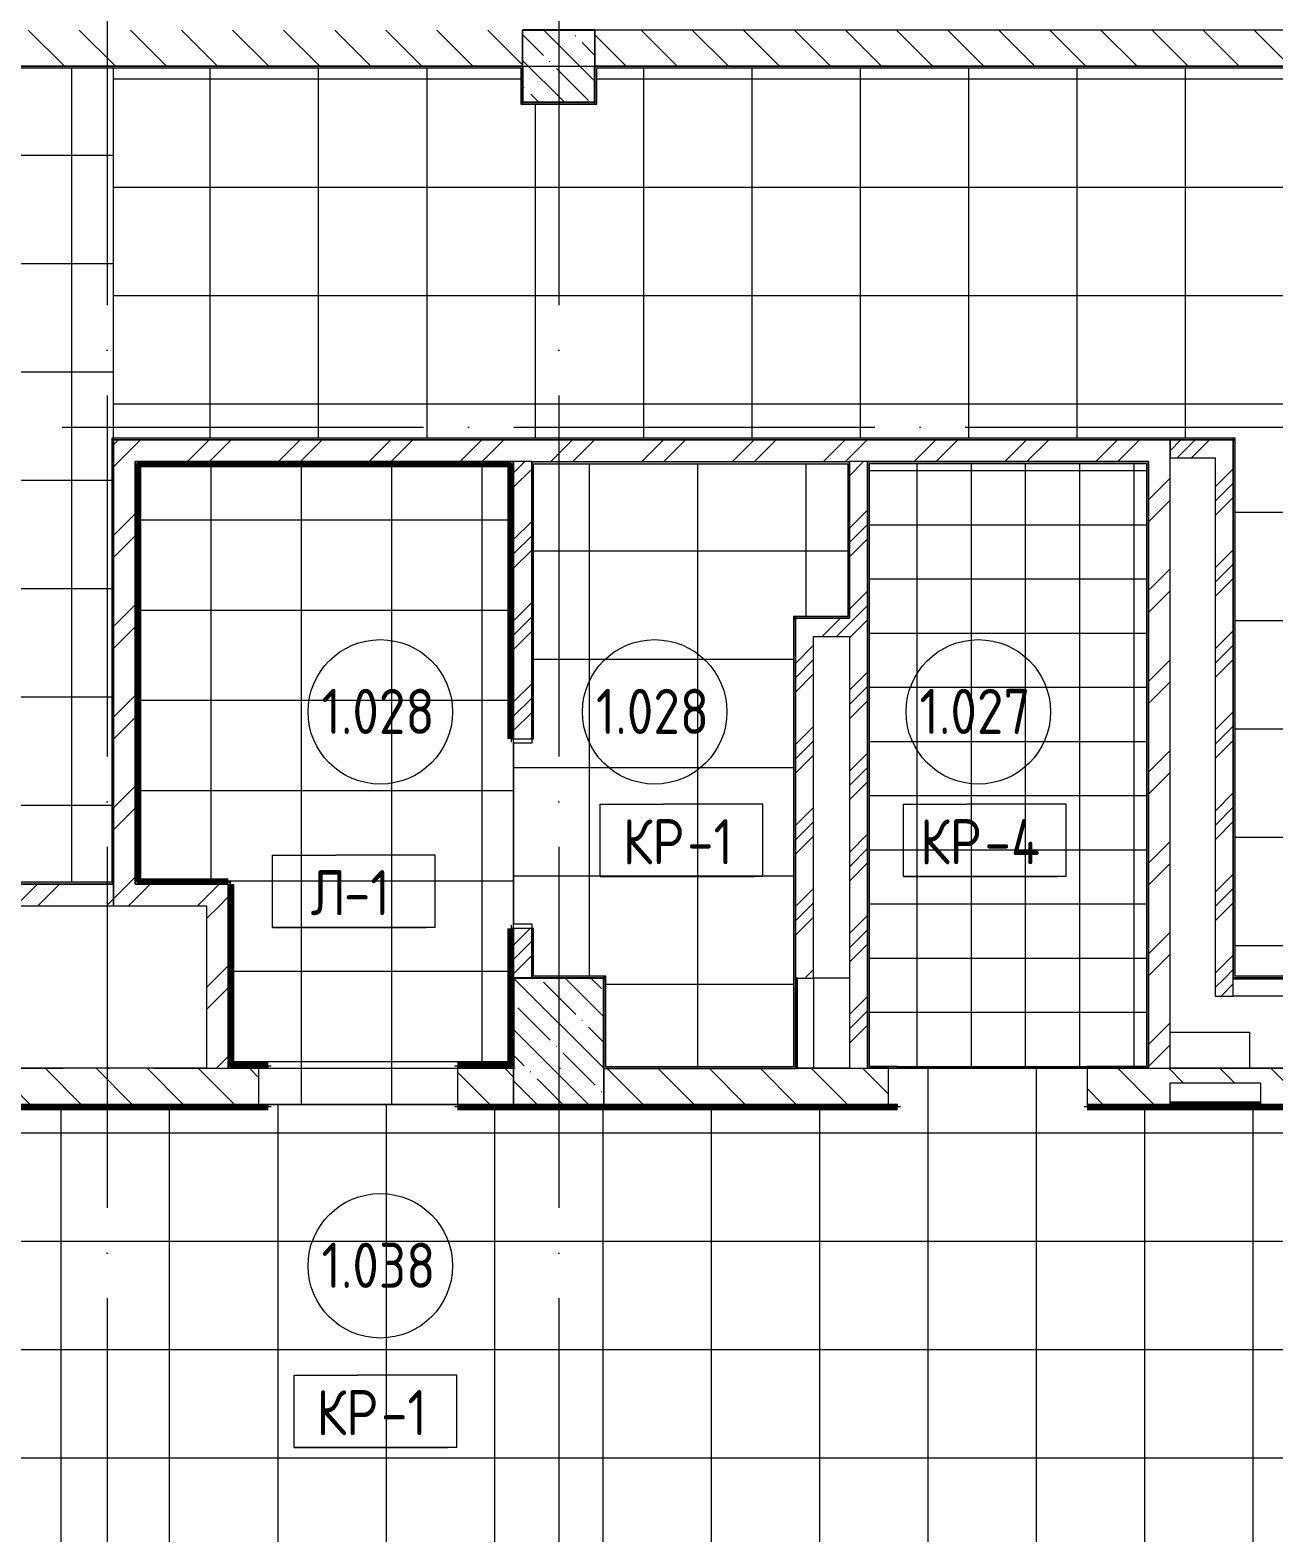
# Model space of a CAD drawing. Header units: millimetres. Extents: x -4370 to 196781, y -4577 to 61202.
# Drawn here: x 96272 to 103160, y 37402 to 45725 of the extents above; entities that cross this region are included whole.
import ezdxf

# ---------------------------------------------------------------- set-up
doc = ezdxf.new("R2010")
doc.units = ezdxf.units.MM
doc.linetypes.add('ADSK_Линия сетки', pattern=[2500, 2000, -250, 0, -250])
for name, color, linetype, lineweight in [('A-AREA-____-IDEN', 2, 'Continuous', 20), ('A-FLOR-____-IDEN', 11, 'Continuous', 20), ('A-FLOR-____-OTLN', 192, 'Continuous', 9), ('A-FLOR-____-PATT', 8, 'Continuous', 9), ('A-GENM-____-MCUT', 13, 'Continuous', 9), ('A-GENM-____-OTLN', 13, 'Continuous', 9), ('A-WALL-____-MCUT', 113, 'Continuous', 9), ('A-WALL-____-PATT', 111, 'Continuous', 9), ('A-WALL-FNSH-MCUT', 113, 'Continuous', 9), ('I-WALL-____-OTLN', 2, 'Continuous', 9), ('S-COLS-____-MCUT', 52, 'Continuous', 9), ('S-COLS-____-OTLN', 52, 'Continuous', 9), ('S-GRID-____-OTLN', 1, 'Continuous', 9)]:
    doc.layers.add(name, color=color, linetype=linetype, lineweight=lineweight)
doc.styles.add('GOST Common_1', font='GOST_Common.ttf', dxfattribs={"width": 0.9, "height": 250})
pattern_1 = [(135, (0, 0), (-141.42136, -141.42136), [])]
pattern_2 = [(45, (0, 0), (-224.5064, 224.5064), []), (45, (79.38, 0), (0, 449.0128), []), (45, (-79.38, 0), (0, 449.0128), [])]
pattern_3 = [(45, (0, 0), (-251.4472, 251.4472), []), (45, (0, 381), (-251.4472, 251.4472), [])]
pattern_4 = [(135, (0, 0), (-142.5612, -142.5612), []), (135, (142.56, 0), (-142.5612, -142.5612), [252.016, -50.403, 3.353, -47.05])]

# ---------------------------------------------------------------- blocks, each defined once
blk = doc.blocks.new('ASML_АР_Отделка Люка - ВО Отделка люков_Грунтовка 0_Шпатлевка 0_Окраска 0_0-42722003-О_АИ_ПП_0_000_Целиком')
at = {"layer": 'A-GENM-____-MCUT', "color": 130, "lineweight": 25}
for p, q in [((250, 3), (-250, 3)), ((-250, 3), (-250, 0)), ((250, 0), (250, 3)), ((-250, 0), (250, 0))]:
    blk.add_line(p, q, dxfattribs=at)
blk = doc.blocks.new('ASML_АР_Отделка Люка - ВО Отделка люков_Грунтовка 0_Шпатлевка 0_Окраска 0_0-42467640-О_АИ_ПП_0_000_Целиком')
at = {"layer": 'A-GENM-____-MCUT', "color": 130, "lineweight": 25}
for p, q in [((150, 3), (-150, 3)), ((-150, 3), (-150, 0)), ((150, 0), (150, 3)), ((-150, 0), (150, 0))]:
    blk.add_line(p, q, dxfattribs=at)
blk = doc.blocks.new('0083_СОШ675_АР_R22_rvt-1-О_АИ_ПП_0_000_Целиком')
at = {"layer": 'A-WALL-____-PATT', "lineweight": 5}
h = blk.add_hatch(dxfattribs=at)
h.set_pattern_fill('FP_4', color=10, style=0, pattern_type=2)
h.set_pattern_definition(pattern_1)
h.paths.add_polyline_path([(100105.5, 45525), (101250, 45525), (101250, 45725), (99400, 45725), (99400, 45525)])
h.paths.add_polyline_path([(98863.6, 45525), (99000, 45525), (99000, 45725), (93600, 45725), (93600, 45525), (96379.8, 45525)])
h = blk.add_hatch(dxfattribs=at)
h.set_pattern_fill('FP_4', color=10, style=0, pattern_type=2)
h.set_pattern_definition(pattern_1)
h.paths.add_polyline_path([(115125, 45525), (115125, 45725), (114250, 45725), (114250, 45525), (115008.2, 45525)])
h.paths.add_polyline_path([(113800, 45525), (113850, 45525), (113850, 45725), (113800, 45725), (113800, 45559.5)])
h.paths.add_polyline_path([(111865, 45525), (113400, 45525), (113400, 45725), (109100, 45725), (109100, 45525), (111282.6, 45525)])
h.paths.add_polyline_path([(108700, 45525), (108700, 45725), (105200, 45725), (105200, 45525), (106315, 45525)])
h.paths.add_polyline_path([(104800, 45525), (104800, 45725), (101250, 45725), (101250, 45525), (103831.2, 45525)])
h = blk.add_hatch(dxfattribs=at)
h.set_pattern_fill('FP_7', color=10, style=0, pattern_type=2)
h.set_pattern_definition(pattern_3)
h.paths.add_polyline_path([(102465, 43335), (102585, 43335), (102585, 43455), (96735, 43455), (96735, 43335), (101347.4, 43335)])
h = blk.add_hatch(dxfattribs=at)
h.set_pattern_fill('FP_8', color=10, style=0, pattern_type=2)
h.set_pattern_definition(pattern_2)
h.paths.add_polyline_path([(102835, 43355), (102935, 43355), (102935, 43455), (102585, 43455), (102585, 43355)])
h = blk.add_hatch(dxfattribs=at)
h.set_pattern_fill('FP_7', color=10, style=0, pattern_type=2)
h.set_pattern_definition(pattern_3)
h.paths.add_polyline_path([(96855, 40995), (96855, 43335), (96735, 43335), (96735, 40995)])
h = blk.add_hatch(dxfattribs=at)
h.set_pattern_fill('FP_8', color=10, style=0, pattern_type=2)
h.set_pattern_definition(pattern_2)
h.paths.add_polyline_path([(99050, 40475), (99050, 40750), (98950, 40750), (98950, 40475)])
h.paths.add_polyline_path([(98950, 41800), (99050, 41800), (99050, 43335), (98950, 43335), (98950, 43249.4)])
h = blk.add_hatch(dxfattribs=at)
h.set_pattern_fill('FP_8', color=10, style=0, pattern_type=2)
h.set_pattern_definition(pattern_2)
h.paths.add_polyline_path([(100810, 39975), (100910, 39975), (100910, 43335), (100810, 43335), (100810, 40939.3)])
h = blk.add_hatch(dxfattribs=at)
h.set_pattern_fill('FP_7', color=10, style=0, pattern_type=2)
h.set_pattern_definition(pattern_3)
h.paths.add_polyline_path([(102585, 39975), (102585, 43335), (102465, 43335), (102465, 39975)])
h = blk.add_hatch(dxfattribs=at)
h.set_pattern_fill('FP_8', color=10, style=0, pattern_type=2)
h.set_pattern_definition(pattern_2)
h.paths.add_polyline_path([(102935, 40475), (102935, 43355), (102835, 43355), (102835, 40475)])
h = blk.add_hatch(dxfattribs=at)
h.set_pattern_fill('FP_8', color=10, style=0, pattern_type=2)
h.set_pattern_definition(pattern_2)
h.paths.add_polyline_path([(100610, 40475), (100610, 42467), (100515, 42467), (100515, 42462), (100510, 42462), (100510, 40475), (100520, 40475)])
h = blk.add_hatch(dxfattribs=at)
h.set_pattern_fill('FP_8', color=10, style=0, pattern_type=2)
h.set_pattern_definition(pattern_2)
h.paths.add_polyline_path([(100810, 42367), (100810, 42467), (100610, 42467), (100610, 42367)])
h = blk.add_hatch(dxfattribs=at)
h.set_pattern_fill('FP_7', color=10, style=0, pattern_type=2)
h.set_pattern_definition(pattern_3)
h.paths.add_polyline_path([(96379.8, 40875), (96735, 40875), (96735, 40995), (93270, 40995), (93270, 40875), (93896, 40875)])
h = blk.add_hatch(dxfattribs=at)
h.set_pattern_fill('FP_7', color=10, style=0, pattern_type=2)
h.set_pattern_definition(pattern_3)
h.paths.add_polyline_path([(97250, 40875), (97370, 40875), (97370, 40995), (96735, 40995), (96735, 40875)])
h = blk.add_hatch(dxfattribs=at)
h.set_pattern_fill('FP_7', color=10, style=0, pattern_type=2)
h.set_pattern_definition(pattern_3)
h.paths.add_polyline_path([(97370, 39975), (97370, 40875), (97250, 40875), (97250, 39975)])
h = blk.add_hatch(dxfattribs=at)
h.set_pattern_fill('FP_8', color=10, style=0, pattern_type=2)
h.set_pattern_definition(pattern_2)
h.paths.add_polyline_path([(107556.9, 40375), (108015, 40375), (108015, 40475), (105250, 40475), (105250, 40375), (106315, 40375)])
h.paths.add_polyline_path([(104750, 40375), (104750, 40475), (103235, 40475), (103235, 40375), (103831.2, 40375)])
h.paths.add_polyline_path([(102935, 40375), (102935, 40475), (102835, 40475), (102835, 40375)])
h = blk.add_hatch(dxfattribs=at)
h.set_pattern_fill('FP_4', color=10, style=0, pattern_type=2)
h.set_pattern_definition(pattern_1)
h.paths.add_polyline_path([(108321, 39775), (108321, 39975), (105250, 39975), (105250, 39775), (107556.9, 39775)])
h.paths.add_polyline_path([(104750, 39775), (104750, 39975), (102125, 39975), (102125, 39775), (102585, 39775), (102585, 39895), (103085, 39895), (103085, 39775), (103831.2, 39775)])
h.paths.add_polyline_path([(101025, 39775), (101025, 39975), (100510, 39975), (100510, 39973.4), (99450, 39973.4), (99450, 39775), (100105.5, 39775)])
h.paths.add_polyline_path([(98950, 39775), (98950, 39975), (98640, 39975), (98640, 39775), (98863.6, 39775)])
h.paths.add_polyline_path([(97540, 39775), (97540, 39975), (93650, 39975), (93650, 39775), (96379.8, 39775)])
at = {"layer": 'S-COLS-____-OTLN', "lineweight": 5}
h = blk.add_hatch(dxfattribs=at)
h.set_pattern_fill('FP_3', color=256, style=0, pattern_type=2)
h.set_pattern_definition(pattern_4)
h.paths.add_polyline_path([(99000, 45325), (99400, 45325), (99400, 45725), (99000, 45725), (99000, 45525)])
h = blk.add_hatch(dxfattribs=at)
h.set_pattern_fill('FP_3', color=256, style=0, pattern_type=2)
h.set_pattern_definition(pattern_4)
h.paths.add_polyline_path([(98950, 39775), (99450, 39775), (99450, 40470), (99445, 40470), (99445, 40475), (98950, 40475), (98950, 39784.3)])
at = {"layer": 'A-FLOR-____-OTLN', "color": 90}
for p, q in [((100610, 40475.1), (100810, 40475.1)), ((102585, 40175), (103025.1, 40175)), ((103025.1, 40175), (103025.1, 39975))]:
    blk.add_line(p, q, dxfattribs=at)
at = {"layer": 'A-WALL-____-MCUT', "color": 10, "lineweight": 5}
for p, q in [((99000, 45525), (99000, 45725)), ((99400, 45725), (99400, 45525)), ((99050, 43335), (98950, 43335)), ((100910, 43335), (100810, 43335)), ((97250, 39975), (97370, 39975)), ((98950, 39775), (98950, 39975)), ((99450, 39973.4), (99450, 39775)), ((100810, 39975), (100910, 39975)), ((102465, 39975), (102585, 39975))]:
    blk.add_line(p, q, dxfattribs=at)
at = {"layer": 'A-WALL-____-MCUT', "color": 50, "lineweight": 13}
for p, q in [((101250, 45725), (99400, 45725)), ((104800, 45725), (101250, 45725)), ((93600, 45525), (99000, 45525)), ((99400, 45525), (101250, 45525)), ((101250, 45525), (104800, 45525)), ((102585, 43455), (96735, 43455)), ((96735, 43455), (96735, 43335)), ((102585, 43335), (102585, 43455)), ((102935, 43455), (102585, 43455)), ((102585, 43455), (102585, 43355)), ((102935, 43355), (102935, 43455)), ((96735, 43335), (96735, 40995)), ((96855, 40995), (96855, 43335)), ((96855, 43335), (98950, 43335)), ((98950, 43335), (98950, 41800)), ((99050, 43335), (100810, 43335)), ((99050, 41800), (99050, 43335)), ((100810, 43335), (100810, 42467)), ((100910, 43335), (102465, 43335)), ((100910, 39975), (100910, 43335)), ((102465, 43335), (102465, 39975)), ((102585, 43355), (102835, 43355)), ((102585, 39975), (102585, 43335)), ((102835, 43355), (102835, 40475)), ((102935, 40475), (102935, 43355)), ((100510, 42462), (100510, 40475)), ((100610, 42467), (100515, 42467)), ((100810, 42467), (100610, 42467)), ((100610, 40475), (100610, 42367)), ((100610, 42367), (100810, 42367)), ((100810, 42367), (100810, 39975)), ((98950, 41800), (99050, 41800)), ((96735, 40995), (93270, 40995)), ((96735, 40875), (96735, 40995)), ((96735, 40995), (96735, 40875)), ((97370, 40995), (96855, 40995)), ((97370, 40875), (97370, 40995)), ((93270, 40875), (96735, 40875)), ((96735, 40875), (97250, 40875)), ((97250, 40875), (97250, 39975)), ((97370, 39975), (97370, 40875)), ((98950, 40750), (98950, 40475)), ((99050, 40750), (98950, 40750)), ((99050, 40475), (99050, 40750)), ((98950, 40475), (99050, 40475)), ((100510, 40475), (100517, 40475)), ((100520, 40475), (100610, 40475)), ((102835, 40475), (102835, 40375)), ((102935, 40375), (102935, 40472)), ((102835, 40375), (102935, 40375)), ((97250, 39975), (93650, 39975)), ((97540, 39975), (97370, 39975)), ((97540, 39775), (97540, 39975)), ((98950, 39975), (98640, 39975)), ((98640, 39975), (98640, 39775)), ((100510, 39973.4), (99450, 39973.4)), ((100517, 39975), (100510, 39975)), ((100510, 39975), (100510, 39973.4)), ((100810, 39975), (100520, 39975)), ((101025, 39975), (100910, 39975)), ((101025, 39775), (101025, 39975)), ((102465, 39975), (102125, 39975)), ((102125, 39975), (102125, 39775)), ((104750, 39975), (102585, 39975)), ((102585, 39785), (102585, 39895)), ((102585, 39895), (103085, 39895)), ((103085, 39895), (103085, 39785)), ((93650, 39775), (97540, 39775)), ((98640, 39775), (98950, 39775)), ((99450, 39775), (101025, 39775)), ((102125, 39775), (102585, 39775)), ((102585, 39775), (102585, 39782)), ((103085, 39782), (103085, 39775)), ((103085, 39775), (104750, 39775))]:
    blk.add_line(p, q, dxfattribs=at)
at = {"layer": 'I-WALL-____-OTLN', "color": 90}
for p, q in [((100610, 40475), (100610, 39975)), ((103235, 40375), (102935, 40375)), ((103085, 39775), (102585, 39775))]:
    blk.add_line(p, q, dxfattribs=at)
at = {"layer": 'S-COLS-____-MCUT', "color": 130, "lineweight": 25}
for p, q in [((99400, 45725), (99000, 45725)), ((99000, 45525), (99000, 45325)), ((99400, 45325), (99400, 45525)), ((99000, 45325), (99400, 45325)), ((99445, 40475), (98950, 40475)), ((98950, 40475), (98950, 39975)), ((99450, 39973.4), (99450, 40470)), ((98950, 39775), (99450, 39775))]:
    blk.add_line(p, q, dxfattribs=at)
at = {"layer": 'S-COLS-____-OTLN', "color": 90}
for p, q in [((99000, 45725), (99000, 45525)), ((99400, 45525), (99400, 45725)), ((98950, 39975), (98950, 39775)), ((99450, 39775), (99450, 39973.4))]:
    blk.add_line(p, q, dxfattribs=at)
at = {"layer": 'A-GENM-____-OTLN', "color": 90, "lineweight": 9}
for p, rotation in [((100520, 40225), 90), ((102835, 39785), 180)]:
    blk.add_blockref('ASML_АР_Отделка Люка - ВО Отделка люков_Грунтовка 0_Шпатлевка 0_Окраска 0_0-42722003-О_АИ_ПП_0_000_Целиком', p, dxfattribs=dict(at, rotation=rotation))
blk.add_blockref('ASML_АР_Отделка Люка - ВО Отделка люков_Грунтовка 0_Шпатлевка 0_Окраска 0_0-42467640-О_АИ_ПП_0_000_Целиком', (103085, 40472), dxfattribs=at)
blk = doc.blocks.new('BSC_Колонна _Прямоугольная - ПР-1_Профиль торцевой для плитки-3453447-О_АИ_ПП_0_000_Целиком')
at = {"layer": 'S-COLS-____-MCUT'}
for p, q in [((5, 5), (-5, 5)), ((-5, 5), (-5, -5)), ((5, -5), (5, 5)), ((-5, -5), (5, -5))]:
    blk.add_line(p, q, dxfattribs=at)
blk = doc.blocks.new('BSC_Колонна _Прямоугольная - ПР-1_Профиль торцевой для плитки-3454341-О_АИ_ПП_0_000_Целиком')
at = {"layer": 'S-COLS-____-MCUT'}
for p, q in [((5, 5), (-5, 5)), ((-5, 5), (-5, -5)), ((5, -5), (5, 5)), ((-5, -5), (5, -5))]:
    blk.add_line(p, q, dxfattribs=at)
blk = doc.blocks.new('ADSK_Марка_Перекрытие - Типоразмер_ADSK_Марка-158127-О_АИ_ПП_0_000_Целиком')
at = {"layer": 'A-FLOR-____-IDEN'}
for p, q in [((-4.5, 4), (-1, 4)), ((-4.5, 0), (-4.5, 4)), ((4.5, 4), (-1, 4)), ((4.5, 0), (4.5, 4)), ((4.5, 0), (-4.5, 0)), ((-4.5, 0), (4, 0))]:
    blk.add_line(p, q, dxfattribs=at)
blk = doc.blocks.new('ADSK_Марка_Помещение_ОдноЗначение - Номер-159740-О_АИ_ПП_0_000_Целиком')
at = {"layer": 'A-AREA-____-IDEN'}
blk.add_circle((0, 0), 4, dxfattribs=at)

msp = doc.modelspace()

# ---------------------------------------------------------------- hatches: boundary and pattern name
at = {"layer": 'A-FLOR-____-PATT'}
h = msp.add_hatch(dxfattribs=at)
h.set_pattern_fill('FP_141', color=256, style=0, pattern_type=2)
h.set_pattern_definition([(0, (91102.5, 49232.2), (0, 600), []), (90, (91102.5, 49232.2), (-600, 4e-14), [])])
h.paths.add_polyline_path([(90900, 39935.023044), (93149.978078, 39935.025277), (93149.978078, 39940.023044), (93140, 39940.023044), (93140, 41005.02363), (96725.000334, 41005.02363), (96725.000334, 43465.000586), (96735.000334, 43465.000586), (96734.978078, 45515.000586), (93609.978078, 45515.000586), (93609.978078, 45315), (93189.978078, 45315.933994), (93189.978078, 45954.999414), (93319.978078, 45955), (93319.978078, 47754.999414), (93189.978078, 47755.853695), (93189.978078, 47915), (92935, 47915), (92935, 47924.999414), (91835, 47924.999414), (91835, 47915), (91200, 47915), (91200, 48055), (91835, 48055), (91835, 48045), (92935, 48044.999414), (92935, 48055), (95810, 48055), (95810, 48115.214349), (95820, 48115.214349), (95820, 49215.214349), (95810, 49215.214349), (95810, 49285), (93189.978078, 49285), (93189.978078, 49425.214935), (93570, 49425), (93570, 49965.214935), (93189.978078, 49965.514669), (93189.978078, 50205.451505), (93199.978078, 50205.451505), (93199.978078, 51305.451505), (93189.978078, 51305.451505), (93189.978078, 58260.000586), (93144.978078, 58260.000586), (93144.978078, 58265.000586), (93139.978078, 58265.000586), (93139.978078, 58765.000586), (91840.225239, 58765.000586), (91840.225239, 58975), (87875, 58975), (87875, 58250), (87324.978078, 58250), (87324.978078, 58975), (85349.978078, 58975), (85349.978078, 51885), (85759.978078, 51885), (85759.978078, 51465), (85349.978078, 51465), (85349.978078, 45735), (85759.978078, 45735), (85759.978078, 45315), (85349.978078, 45315), (85349.978078, 39935.999414), (87349.978078, 39935.999414), (87349.978078, 39939.998242), (87340, 39939.998242), (87340, 40485.000586), (87860, 40484.085292), (87860, 39940.023044), (87850, 39940.023044), (87850, 39935.023044), (90791.235027, 39935.023044)])
h.paths.add_polyline_path([(89993.384824, 47889.999414), (89913.384824, 47889.999414), (89913.384824, 47969.999414), (89993.384824, 47969.999414), (89993.384824, 47924.999414)])
h.paths.add_polyline_path([(89993.384824, 48049.999414), (89913.384824, 48049.999414), (89913.384824, 48129.999414), (89993.384824, 48129.999414), (89993.384824, 48055)])
h.paths.add_polyline_path([(89993.384824, 48209.999414), (89913.384824, 48209.999414), (89913.384824, 48289.999414), (89993.384824, 48289.999414)])
h.paths.add_polyline_path([(89993.384824, 48369.999414), (89913.384824, 48369.999414), (89913.384824, 48449.999414), (89993.384824, 48449.999414)])
h.paths.add_polyline_path([(89913.384824, 48529.999414), (89913.384824, 48609.999414), (89993.384824, 48609.999414), (89993.384824, 48529.999414)])
h.paths.add_polyline_path([(89993.384824, 48689.999414), (89913.384824, 48689.999414), (89913.384824, 48769.999414), (89993.384824, 48769.999414)])
h.paths.add_polyline_path([(89913.384824, 48849.999414), (89913.384824, 48929.999414), (89993.384824, 48929.999414), (89993.384824, 48849.999414), (89928.566284, 48849.999414)])
h.paths.add_polyline_path([(89913.384824, 49009.999414), (89913.384824, 49089.999414), (89993.384824, 49089.999414), (89993.384824, 49009.999414)])
h.paths.add_polyline_path([(89993.384824, 49169.999414), (89913.384824, 49169.999414), (89913.384824, 49249.999414), (89993.384824, 49249.999414)])
h.paths.add_polyline_path([(89993.384824, 49329.999414), (89913.384824, 49329.999414), (89913.384824, 49409.999414), (89993.384824, 49409.999414)])
h.paths.add_polyline_path([(89993.384824, 49489.999414), (89913.384824, 49489.999414), (89913.384824, 49569.999414), (89993.384824, 49569.999414)])
h.paths.add_polyline_path([(89913.384824, 49649.999414), (89913.384824, 49729.999414), (89993.384824, 49729.999414), (89993.384824, 49649.999414)])
h.paths.add_polyline_path([(89993.384824, 49809.999414), (89913.384824, 49809.999414), (89913.384824, 49889.999414), (89993.384824, 49889.999414)])
h.paths.add_polyline_path([(89993.384824, 49969.999414), (89913.384824, 49969.999414), (89913.384824, 50049.999414), (89993.384824, 50049.999414)])
h.paths.add_polyline_path([(89993.384824, 50129.999414), (89913.384824, 50129.999414), (89913.384824, 50209.999414), (89993.384824, 50209.999414), (89993.384824, 50179.661351)])
h.paths.add_polyline_path([(89913.384824, 50289.999414), (89913.384824, 50369.999414), (89993.384824, 50369.999414), (89993.384824, 50289.999414)])
h.paths.add_polyline_path([(89993.384824, 50449.999414), (89913.384824, 50449.999414), (89913.384824, 50529.999414), (89993.384824, 50529.999414)])
h.paths.add_polyline_path([(89913.384824, 50609.999414), (89913.384824, 50689.999414), (89993.384824, 50689.999414), (89993.384824, 50609.999414)])
h.paths.add_polyline_path([(89993.384824, 50769.999414), (89913.384824, 50769.999414), (89913.384824, 50849.999414), (89993.384824, 50849.999414), (89993.384824, 50792.910721)])
h.paths.add_polyline_path([(89913.384824, 50929.999414), (89913.384824, 51009.999414), (89993.384824, 51009.999414), (89993.384824, 50929.999414)])
h.paths.add_polyline_path([(89913.384824, 51089.999414), (89913.384824, 51169.999414), (89993.384824, 51169.999414), (89993.384824, 51089.999414)])
h.paths.add_polyline_path([(89913.384824, 51249.999414), (89913.384824, 51329.999414), (89993.384824, 51329.999414), (89993.384824, 51249.999414)])
h.paths.add_polyline_path([(89993.384824, 51409.999414), (89913.384824, 51409.999414), (89913.384824, 51489.999414), (89993.384824, 51489.999414)])
h.paths.add_polyline_path([(89913.384824, 51569.999414), (89913.384824, 51649.999414), (89993.384824, 51649.999414), (89993.384824, 51569.999414)])
h.paths.add_polyline_path([(89913.384824, 51729.999414), (89913.384824, 51809.999414), (89993.384824, 51809.999414), (89993.384824, 51729.999414)])
h.paths.add_polyline_path([(89993.384824, 51889.999414), (89913.384824, 51889.999414), (89913.384824, 51969.999414), (89993.384824, 51969.999414)])
h.paths.add_polyline_path([(89913.384824, 52049.999414), (89913.384824, 52129.999414), (89993.384824, 52129.999414), (89993.384824, 52049.999414)])
h.paths.add_polyline_path([(89913.384824, 52209.999414), (89913.384824, 52289.999414), (89993.384824, 52289.999414), (89993.384824, 52209.999414)])
h.paths.add_polyline_path([(89913.384824, 52369.999414), (89913.384824, 52449.999414), (89993.384824, 52449.999414), (89993.384824, 52369.999414)])
h.paths.add_polyline_path([(89913.384824, 52529.999414), (89913.384824, 52609.999414), (89993.384824, 52609.999414), (89993.384824, 52529.999414)])
h.paths.add_polyline_path([(89913.384824, 52689.999414), (89913.384824, 52769.999414), (89993.384824, 52769.999414), (89993.384824, 52689.999414)])
h.paths.add_polyline_path([(93144.978078, 58770.000586), (93149.978078, 58770.000586), (93149.978078, 58775), (93144.978078, 58775)])
h = msp.add_hatch(dxfattribs=at)
h.set_pattern_fill('FP_186', color=256, style=0, pattern_type=2)
h.set_pattern_definition([(90, (102670, 43055.06), (-600, 4e-14), []), (180, (102670, 43055.06), (-7e-14, -600), [])])
h.paths.add_polyline_path([(107556.858434, 40485.02363), (107905, 40485.02363), (107905, 43335.193215), (111855, 43335.193215), (111855, 43545.037726), (112065, 43545.098565), (112065, 45245.037726), (111855, 45245.387755), (111855, 45515.000586), (109109.978078, 45515.000586), (109109.978078, 45315), (108689.978078, 45315), (108689.978078, 45515.000586), (105209.978078, 45515.000586), (105209.978078, 45315), (104789.978078, 45315.0334), (104789.043063, 45515.000586), (99409.978078, 45515.000586), (99409.978078, 45315), (98989.978078, 45315), (98989.978078, 45515.000586), (96735.000334, 45515.000586), (96735.000334, 43465.000586), (102944.986674, 43465.000586), (102944.986674, 40485.02363), (106314.960404, 40485.02363)])
h = msp.add_hatch(dxfattribs=at)
h.set_pattern_fill('FP_223', color=256, style=0, pattern_type=2)
h.set_pattern_definition([(0, (95275, 41512.5), (0, 500), []), (90, (95275, 41512.5), (-500, 3e-14), [])])
h.paths.add_polyline_path([(97540, 39775.023044), (98640, 39775.023044), (98640, 39990.02363), (98934.978078, 39990.02363), (98934.978078, 40749.999414), (98949.978078, 40749.999414), (98949.978078, 41799.999414), (98934.978078, 41799.999414), (98934.978078, 43320.000586), (96870.000334, 43320), (96870.00092, 41010.02363), (97370, 41010.02363), (97370, 41005.02363), (97380, 41005.02363), (97380, 40995.02363), (97385, 40995.023044), (97385, 39990.02363), (97590, 39990.02363), (97590, 39975.023044), (97539.999902, 39975.02363), (97540, 39938.354284)])
h = msp.add_hatch(dxfattribs=at)
h.set_pattern_fill('FP_187', color=256, style=0, pattern_type=2)
h.set_pattern_definition([(0, (99970, 41640.1), (0, 600), []), (90, (99970, 41640.1), (-600, 4e-14), [])])
h.paths.add_polyline_path([(100499.986674, 39983.407605), (100499.986674, 42477.000586), (100799.986674, 42477.000586), (100799.986674, 43323.384561), (99060, 43323.384561), (99060, 41799.999414), (99050, 41799.999414), (99050, 41775), (98950, 41775), (98950, 40775), (99050, 40775), (99050, 40749.999414), (99060, 40749.999414), (99060, 40485.000586), (99459.978078, 40485.000586), (99459.978078, 39983.407605), (100492.337301, 39983.407605)])
h.paths.add_polyline_path([(99060, 43333.384561), (100809.986674, 43333.384561), (100809.965145, 43334.998545), (99050, 43335), (99050, 43333.384561), (99052.819325, 43333.384561)])
h = msp.add_hatch(dxfattribs=at)
h.set_pattern_fill('FP_199', color=256, style=0, pattern_type=2)
h.set_pattern_definition([(0, (98185, 41185.02), (0, 300), []), (90, (98185, 41185.02), (-300, 2e-14), [])])
h.paths.add_polyline_path([(101347.368283, 39975.02363), (102124.986674, 39975.02363), (102124.986674, 39985.02363), (102454.986674, 39985.02363), (102454.986674, 43325.000586), (100919.986674, 43325.000586), (100919.986674, 39985.02363), (101074.986674, 39985.02363), (101074.986674, 39975.02363)])
h = msp.add_hatch(dxfattribs=at)
h.set_pattern_fill('FP_152', color=256, style=0, pattern_type=2)
h.set_pattern_definition([(90, (103045, 40817.5), (-600, 4e-14), []), (180, (103045, 40817.5), (-7e-14, -600), [])])
h.paths.add_polyline_path([(96899.978078, 35775), (96900.119334, 35775.035722), (96899.978078, 35784.940919)])
h.paths.add_polyline_path([(98863.572223, 35775), (99170.119334, 35775), (99170.119334, 35789.940919), (99455, 35789.940919), (99455, 36424.940333), (99460, 36424.940919), (99460, 36434.940919), (99470, 36434.940919), (99470, 36439.940919), (101280, 36439.940919), (101280, 36434.940919), (101290, 36434.940919), (101290, 36424.940919), (101295, 36424.940333), (101295, 36115), (102660.000586, 36115), (102660.000586, 35899.999414), (104300.000586, 35900), (104300.000586, 36115), (104900.000586, 36115), (104900.000586, 36110), (104910.000586, 36109.256256), (104910.000586, 36100), (104915.000586, 36099.481744), (104915.000586, 35989.940919), (105300, 35989.940919), (105300, 35974.999414), (106400, 35974.999414), (106400, 35989.940919), (107280.045848, 35989.940919), (107280.045848, 35974.999414), (108380.045848, 35974.999414), (108380.045848, 35989.940919), (108510.000848, 35989.940919), (108510.000848, 36159.94092), (108515.000848, 36159.94092), (108515.000848, 36169.94092), (108525.000848, 36169.94092), (108525.000848, 36174.94092), (108855.000848, 36174.94092), (108855.000848, 36794.940333), (108870.000848, 36794.940333), (108870.000848, 39494.940333), (108855.000848, 39494.940333), (108855.000848, 39759.966736), (102124.986674, 39759.966736), (102124.967332, 39975.023044), (101024.986674, 39975.023044), (101025.047205, 39774.966736), (101074.986674, 39774.966736), (101074.986674, 39759.966736), (98640, 39759.966736), (98640, 39774.96615), (97590, 39774.96615), (97590, 39759.966736), (93150, 39759.966736), (93149.893462, 39774.96615), (87860, 39774.96615), (87860, 39759.966736), (87720, 39759.966736), (87720, 39474.96615), (87500, 39474.96615), (87500, 36774.96615), (87720, 36774.205351), (87720, 36444.999414), (87715, 36444.999414), (87715, 36440), (96900.119334, 36440), (96900.119334, 36435), (96910.119334, 36435), (96910.119334, 36425), (96915.119334, 36424.983669), (96915.119334, 35789.940919), (97170.119334, 35789.940919), (97170.119334, 35775)])
h.paths.add_polyline_path([(102660.000586, 36099.999414), (102659.998097, 36100), (102589.266314, 36100)])
h.paths.add_polyline_path([(101029.985347, 36424.940333), (101030, 36424.940919), (100360, 36424.940919)])
h.paths.add_polyline_path([(96899.978078, 36424.999414), (96899.962671, 36425), (96780.119334, 36424.999414)])
h.paths.add_polyline_path([(91045, 38769.423044), (91005, 38769.423044), (91005, 39749.423044), (91045, 39749.423044)])
h.paths.add_polyline_path([(93005, 38769.423044), (93005, 39749.423044), (93045, 39749.423044), (93045, 38769.423044)])
at = {"layer": 'A-WALL-____-PATT'}
for points in [[(96734.978078, 45515.000586), (96734.978078, 45525.000586), (93599.978078, 45525.000586), (93609.978078, 45515.000586), (96379.776163, 45515.000586)], [(98989.978078, 45515.000586), (98999.978078, 45525.000586), (96734.978078, 45525.000586), (96734.978078, 45515.000586), (98863.572223, 45515.000586)], [(98999.978078, 45325), (98999.978078, 45525.000586), (98989.978078, 45515.000586), (98989.978078, 45325)], [(99399.978078, 45325), (99409.978078, 45325), (99409.978078, 45515.000586), (99399.978078, 45525.000586)], [(104789.978078, 45515.000586), (104799.978078, 45525.000586), (99399.978078, 45525.000586), (99409.978078, 45515.000586), (103831.164344, 45515.000586)], [(98999.978078, 45315), (99399.978078, 45315), (99399.978078, 45325), (98999.978078, 45325)], [(96735.000334, 40995.02363), (96735.000334, 43455.000586), (96725.000334, 43455.000586), (96725.000334, 41005.02363)], [(102934.986674, 43455.000586), (102934.986674, 43465.000586), (96735.000334, 43465.000586), (96735.000334, 43455.000586), (101347.368283, 43455.000586)], [(102934.986674, 40475.02363), (102944.986674, 40485.02363), (102944.986674, 43455.000586), (102934.986674, 43455.000586), (102934.986674, 40939.341913)], [(98939.978078, 43325.000586), (98939.978078, 43335.000586), (96855.000334, 43335.000586), (96855.000334, 43325.000586), (98863.572223, 43325.000586)], [(96865.000334, 40995.02363), (96865.000334, 43325.000586), (96855.000334, 43325.000586), (96855.000334, 40995.02363)], [(100799.986674, 43323.384561), (100809.986674, 43323.384561), (100809.986674, 43333.384561), (99050, 43333.384561), (99050, 43323.384561), (100105.470253, 43323.384561)], [(100809.986674, 42467.000586), (100809.986674, 43323.384561), (100799.986674, 43323.384561), (100799.986674, 42467.000586)], [(102454.986674, 43325.000586), (102454.986674, 43335.000586), (100909.986674, 43335.000586), (100909.986674, 43325.000586), (101347.368283, 43325.000586)], [(100919.986674, 39985.02363), (100919.986674, 43325.000586), (100909.986674, 43325.000586), (100909.986674, 39985.02363)], [(102454.986674, 39985.02363), (102464.986674, 39985.02363), (102464.986674, 43335.000586), (102454.986674, 43335.000586), (102454.986674, 40939.341913)], [(100499.986674, 39983.407605), (100509.986674, 39983.407605), (100509.966542, 42462.000586), (100504.986674, 42462.000586), (100504.986674, 42472.000586), (100509.986674, 42472.000586), (100509.986674, 42477.000586), (100499.986674, 42477.000586), (100499.986674, 40939.341913)], [(100514.986674, 42467.000586), (100799.986674, 42467.000586), (100799.986674, 42477.000586), (100509.986674, 42477.000586), (100509.986674, 42472.000586), (100514.986674, 42472.000586)], [(96735.000334, 40995.02363), (96725.000334, 41005.02363), (93150, 41005.02363), (93150, 40995.02363), (96379.776163, 40995.02363)], [(97370, 40995.02363), (97380, 40995.02363), (97380, 41005.02363), (96865.000334, 41005.02363), (96865.000334, 40995.02363)], [(97380, 39985.02363), (97380, 40995.02363), (97370, 40995.02363), (97370, 39985.02363)], [(99060, 40475.000586), (99444.978078, 40475.128798), (99444.978078, 40480.000586), (99454.978078, 40480.000586), (99454.978078, 40475.000586), (99459.978078, 40475.000586), (99459.978078, 40485.000586), (99060, 40485.000586)], [(99454.978078, 39983.407605), (99459.978078, 39983.407605), (99459.978078, 40475.000586), (99454.978078, 40475.000586), (99454.978078, 40470.000586), (99449.978078, 40470.000586), (99449.978078, 39983.407605)], [(107915, 40475.02363), (107905, 40485.02363), (102944.986674, 40485.02363), (102934.986674, 40475.02363), (107556.858434, 40475.02363)], [(100509.986674, 39973.407605), (100509.986674, 39983.407605), (99449.978078, 39983.407605), (99449.978078, 39973.407605), (100105.470253, 39973.407605)]]:
    msp.add_hatch(color=7, dxfattribs=at).paths.add_polyline_path(points)
h = msp.add_hatch(color=7, dxfattribs=at)
h.paths.add_polyline_path([(98939.978078, 39985.02363), (98949.978078, 39985.02363), (98949.978078, 40749.999414), (98939.978078, 40749.999414)])
h.paths.add_polyline_path([(98949.978078, 41799.999414), (98949.978078, 43335.000586), (98939.978078, 43335.000586), (98939.978078, 41799.999414)])
h = msp.add_hatch(color=7, dxfattribs=at)
h.paths.add_polyline_path([(99060, 40475.000586), (99060, 40749.999414), (99050, 40749.999414), (99050, 40475.000586)])
h.paths.add_polyline_path([(99050, 41799.999414), (99060, 41799.999414), (99060, 43323.384561), (99050, 43323.384561), (99050, 43249.421773)])
h = msp.add_hatch(color=7, dxfattribs=at)
h.paths.add_polyline_path([(98949.978078, 39975.02363), (98949.978078, 39985.02363), (98640, 39985.02363), (98640, 39975.02363), (98863.572223, 39975.02363)])
h.paths.add_polyline_path([(97370, 39975.02363), (97590, 39975.02363), (97590, 39985.02363), (97370, 39985.02363)])
h = msp.add_hatch(color=7, dxfattribs=at)
h.paths.add_polyline_path([(102124.986674, 39975.02363), (102464.986674, 39975.02363), (102464.986674, 39985.02363), (102124.986674, 39985.02363)])
h.paths.add_polyline_path([(100909.986674, 39975.02363), (101074.986674, 39975.02363), (101074.986674, 39985.02363), (100909.986674, 39985.02363)])
h = msp.add_hatch(color=7, dxfattribs=at)
h.paths.add_polyline_path([(108860.000848, 39764.966736), (108870.000848, 39764.966736), (108870.000848, 39774.966736), (102124.986674, 39774.966736), (102124.986674, 39764.966736), (108798.756464, 39764.966736)])
h.paths.add_polyline_path([(101074.986674, 39764.966736), (101074.986674, 39774.966736), (98640, 39774.966736), (98640, 39764.966736), (100105.470253, 39764.966736)])
h.paths.add_polyline_path([(97590, 39764.966736), (97590, 39774.966736), (93150, 39774.966736), (93150, 39764.966736), (96379.776163, 39764.966736)])
h.paths.add_polyline_path([(87710, 39764.966736), (87860, 39764.966736), (87859.991208, 39774.96615), (87710, 39774.966736)])

# ---------------------------------------------------------------- linework, layer by layer
at = {"layer": 'A-FLOR-____-OTLN'}
for p, q in [((96735.000334, 43465.000586), (96735.000334, 45515.000586)), ((98949.978078, 40749.999414), (98949.978078, 41799.999414)), ((99050, 41799.999414), (99050, 41775)), ((99050, 41775), (98950, 41775)), ((98950, 41775), (98950, 40775)), ((98950, 40775), (99050, 40775)), ((99050, 40775), (99050, 40749.999414)), ((102124.986674, 39975.023044), (101074.986674, 39975.023044)), ((101074.986674, 39975.023044), (102124.986674, 39975.023044)), ((97540, 39775.023044), (98640, 39775.023044)), ((98640, 39774.96615), (97590, 39774.96615))]:
    msp.add_line(p, q, dxfattribs=at)
at = {"layer": 'A-WALL-____-MCUT', "color": 7}
for p, q in [((98999.978078, 45525.000586), (93599.978078, 45525.000586)), ((93609.978078, 45515.000586), (98989.978078, 45515.000586)), ((98989.978078, 45515.000586), (98989.978078, 45325)), ((98999.978078, 45325), (98999.978078, 45525.000586)), ((99399.978078, 45525.000586), (99399.978078, 45325)), ((104799.978078, 45525.000586), (99399.978078, 45525.000586)), ((99409.978078, 45325), (99409.978078, 45515.000586)), ((99409.978078, 45515.000586), (104789.978078, 45515.000586)), ((99399.978078, 45325), (98999.978078, 45325)), ((98999.978078, 45315), (99399.978078, 45315)), ((96725.000334, 43455.000586), (96725.000334, 41005.02363)), ((102934.986674, 43465.000586), (96735.000334, 43465.000586)), ((96735.000334, 40995.02363), (96735.000334, 43455.000586)), ((96735.000334, 43455.000586), (102934.986674, 43455.000586)), ((102934.986674, 43455.000586), (102934.986674, 40475.02363)), ((102944.986674, 40485.02363), (102944.986674, 43455.000586)), ((98949.978078, 43335.000586), (96855.000334, 43335.000586)), ((96855.000334, 43335.000586), (96855.000334, 40995.02363)), ((96865.000334, 43325.000586), (98939.978078, 43325.000586)), ((96865.000334, 41005.02363), (96865.000334, 43325.000586)), ((98939.978078, 43325.000586), (98939.978078, 41799.999414)), ((98949.978078, 41799.999414), (98949.978078, 43335.000586)), ((102464.986674, 43335.000586), (100909.986674, 43335.000586)), ((100909.986674, 43335.000586), (100909.986674, 39975.02363)), ((100919.986674, 43325.000586), (102454.986674, 43325.000586)), ((100919.986674, 39985.02363), (100919.986674, 43325.000586)), ((102454.986674, 43325.000586), (102454.986674, 39985.02363)), ((102464.986674, 39975.02363), (102464.986674, 43335.000586)), ((98939.978078, 41799.999414), (98949.978078, 41799.999414)), ((96725.000334, 41005.02363), (93150, 41005.02363)), ((93150, 40995.02363), (96735.000334, 40995.02363)), ((96855.000334, 40995.02363), (97370, 40995.02363)), ((97380, 41005.02363), (96865.000334, 41005.02363)), ((97370, 40995.02363), (97370, 39975.02363)), ((97380, 39985.02363), (97380, 41005.02363)), ((98939.978078, 40749.999414), (98939.978078, 39985.02363)), ((98949.978078, 40749.999414), (98939.978078, 40749.999414)), ((98949.978078, 39975.02363), (98949.978078, 40749.999414)), ((107905, 40485.02363), (102944.986674, 40485.02363)), ((97370, 39975.02363), (97590, 39975.02363)), ((97590, 39985.02363), (97380, 39985.02363)), ((97590, 39975.02363), (97590, 39985.02363)), ((98939.978078, 39985.02363), (98640, 39985.02363)), ((98640, 39985.02363), (98640, 39975.02363)), ((98640, 39975.02363), (98949.978078, 39975.02363)), ((100909.986674, 39975.02363), (101074.986674, 39975.02363)), ((101074.986674, 39985.02363), (100919.986674, 39985.02363)), ((101074.986674, 39975.02363), (101074.986674, 39985.02363)), ((102454.986674, 39985.02363), (102124.986674, 39985.02363)), ((102124.986674, 39985.02363), (102124.986674, 39975.02363)), ((102124.986674, 39975.02363), (102464.986674, 39975.02363)), ((97590, 39774.966736), (93150, 39774.966736)), ((93150, 39764.966736), (97590, 39764.966736)), ((97590, 39764.966736), (97590, 39774.966736)), ((101074.986674, 39774.966736), (98640, 39774.966736)), ((98640, 39774.966736), (98640, 39764.966736)), ((98640, 39764.966736), (101074.986674, 39764.966736)), ((101074.986674, 39764.966736), (101074.986674, 39774.966736)), ((108870.000848, 39774.966736), (102124.986674, 39774.966736)), ((102124.986674, 39774.966736), (102124.986674, 39764.966736)), ((102124.986674, 39764.966736), (108860.000848, 39764.966736))]:
    msp.add_line(p, q, dxfattribs=at)
at = {"layer": 'A-WALL-____-MCUT'}
msp.add_line((96725.000334, 41005.02363), (96735.000334, 40995.02363), dxfattribs=at)
at = {"layer": 'A-WALL-FNSH-MCUT', "color": 7}
for p, q in [((100809.986674, 43333.384561), (99050, 43333.384561)), ((99050, 43333.384561), (99050, 41799.999414)), ((99060, 43323.384561), (100799.986674, 43323.384561)), ((99060, 41799.999414), (99060, 43323.384561)), ((100799.986674, 43323.384561), (100799.986674, 42477.000586)), ((100809.986674, 42467.000586), (100809.986674, 43333.384561)), ((100499.986674, 42477.000586), (100499.986674, 39983.407605)), ((100799.986674, 42477.000586), (100499.986674, 42477.000586)), ((100509.986674, 39973.407605), (100509.986674, 42462.000586)), ((100514.986674, 42467.000586), (100809.986674, 42467.000586)), ((99050, 41799.999414), (99060, 41799.999414)), ((99060, 40749.999414), (99050, 40749.999414)), ((99050, 40749.999414), (99050, 40475.000586)), ((99060, 40485.000586), (99060, 40749.999414)), ((99050, 40475.000586), (99444.978078, 40475.000586)), ((99459.978078, 40485.000586), (99060, 40485.000586)), ((99449.978078, 40470.000586), (99449.978078, 39973.407605)), ((99459.978078, 39983.407605), (99459.978078, 40485.000586)), ((99449.978078, 39973.407605), (100509.986674, 39973.407605)), ((100499.986674, 39983.407605), (99459.978078, 39983.407605))]:
    msp.add_line(p, q, dxfattribs=at)
at = {"layer": 'I-WALL-____-OTLN', "color": 5, "lineweight": 90}
for p, q in [((98934.978078, 43320.000586), (96865.000334, 43320.000586)), ((96870.000334, 43325.024683), (96870.000334, 41005.02363)), ((98934.978078, 41799.999414), (98934.978078, 43320.000586)), ((98934.978078, 41799.999414), (98939.978078, 41799.999414)), ((96864.978782, 41010.02363), (97370, 41010.02363)), ((97370, 41005.02363), (97370, 41010.02363)), ((97385, 40995.02363), (97380, 40995.02363)), ((97385, 40995.02363), (97385, 39985.02363)), ((98934.978078, 39984.856951), (98934.978078, 40749.999414)), ((98939.978078, 40749.999414), (98934.978078, 40749.999414)), ((97380, 39990.02363), (97590, 39990.02363)), ((97590, 39985.02363), (97590, 39990.02363)), ((98640, 39990.02363), (98939.978078, 39990.02363)), ((98640, 39990.02363), (98640, 39985.02363)), ((97590, 39759.966736), (93150, 39759.966736)), ((97590, 39759.966736), (97590, 39764.966736)), ((98640, 39764.966736), (98640, 39759.966736)), ((101074.986674, 39759.966736), (98640, 39759.966736)), ((101074.986674, 39759.966736), (101074.986674, 39764.966736)), ((102124.986674, 39764.966736), (102124.986674, 39759.966736)), ((108855.000848, 39759.966736), (102124.986674, 39759.966736))]:
    msp.add_line(p, q, dxfattribs=at)
at = {"layer": 'S-GRID-____-OTLN', "linetype": 'ADSK_Линия сетки'}
for p, q in [((96700.000334, 61202.00513), (96700.000334, -3572.657751)), ((99200.000667, 61202.00513), (99200.000667, -3572.657751)), ((-3569.551216, 45525.000586), (156348.554077, 45525.000586)), ((-3553.763124, 43525.000586), (156348.554077, 43525.000586)), ((-3047.723308, 39975.000586), (156348.554077, 39975.000586))]:
    msp.add_line(p, q, dxfattribs=at)

# ---------------------------------------------------------------- block references
at = {"lineweight": 5}
msp.add_blockref('0083_СОШ675_АР_R22_rvt-1-О_АИ_ПП_0_000_Целиком', (0, 0), dxfattribs=at)
at = {"layer": 'A-AREA-____-IDEN', "xscale": 99.99999999999993, "yscale": 99.99999999999993, "zscale": 99.99999999999993}
for p in [(98211.828372, 41948.908122), (99731.275536, 41948.908122), (101523.092129, 41948.908122), (98211.828372, 38881.080961)]:
    msp.add_blockref('ADSK_Марка_Помещение_ОдноЗначение - Номер-159740-О_АИ_ПП_0_000_Целиком', p, dxfattribs=at)
at = {"layer": 'A-FLOR-____-IDEN', "xscale": 99.99999999999993, "yscale": 99.99999999999993, "zscale": 99.99999999999993}
for p in [(99879.993337, 41036.963136), (101559.199854, 41036.963136), (98065.763341, 40755.072361), (98185.000424, 37875.011522)]:
    msp.add_blockref('ADSK_Марка_Перекрытие - Типоразмер_ADSK_Марка-158127-О_АИ_ПП_0_000_Целиком', p, dxfattribs=at)
at = {"layer": 'S-COLS-____-OTLN'}
for name, p in [('BSC_Колонна _Прямоугольная - ПР-1_Профиль торцевой для плитки-3453447-О_АИ_ПП_0_000_Целиком', (98994.978078, 45320)), ('BSC_Колонна _Прямоугольная - ПР-1_Профиль торцевой для плитки-3453447-О_АИ_ПП_0_000_Целиком', (99404.978078, 45320)), ('BSC_Колонна _Прямоугольная - ПР-1_Профиль торцевой для плитки-3453447-О_АИ_ПП_0_000_Целиком', (96730.000334, 43460.000586)), ('BSC_Колонна _Прямоугольная - ПР-1_Профиль торцевой для плитки-3453447-О_АИ_ПП_0_000_Целиком', (102939.986674, 43460.000586)), ('BSC_Колонна _Прямоугольная - ПР-1_Профиль торцевой для плитки-3454341-О_АИ_ПП_0_000_Целиком', (100509.986674, 42467.000586)), ('BSC_Колонна _Прямоугольная - ПР-1_Профиль торцевой для плитки-3454341-О_АИ_ПП_0_000_Целиком', (99449.978078, 40475.000586))]:
    msp.add_blockref(name, p, dxfattribs=at)

# ---------------------------------------------------------------- texts
at = {"layer": 'A-AREA-____-IDEN', "lineweight": 9, "char_height": 250, "width": 800.8858125, "attachment_point": 1, "style": 'GOST Common_1'}
for s, insert in [('1.028', (97886.471115, 42076.633194)), ('1.028', (99405.918278, 42076.633194)), ('1.027', (101197.734872, 42076.633194)), ('1.038', (97886.471115, 39008.806033))]:
    msp.add_mtext(s, dxfattribs=dict(at, insert=insert))
at = {"layer": 'A-FLOR-____-IDEN', "lineweight": 9, "char_height": 250, "attachment_point": 1, "style": 'GOST Common_1'}
for s, insert, width in [('КР', (99553.912491, 41354.80071), 432.91125), ('-1', (99911.099991, 41354.80071), 331.898625), ('КР', (101200.269008, 41354.80071), 432.91125), ('-4', (101557.456508, 41354.80071), 411.2656875), ('\\fGOST Common|b0|i0|c204|p34|;\\W.9;Л', (97826.082495, 41072.909935), 223.6708125), ('-1', (98010.62937, 41072.909935), 331.898625), ('КР', (97858.919579, 38192.849096), 432.91125), ('-1', (98216.107079, 38192.849096), 331.898625)]:
    msp.add_mtext(s, dxfattribs=dict(at, insert=insert, width=width))

doc.saveas('drawing.dxf')
